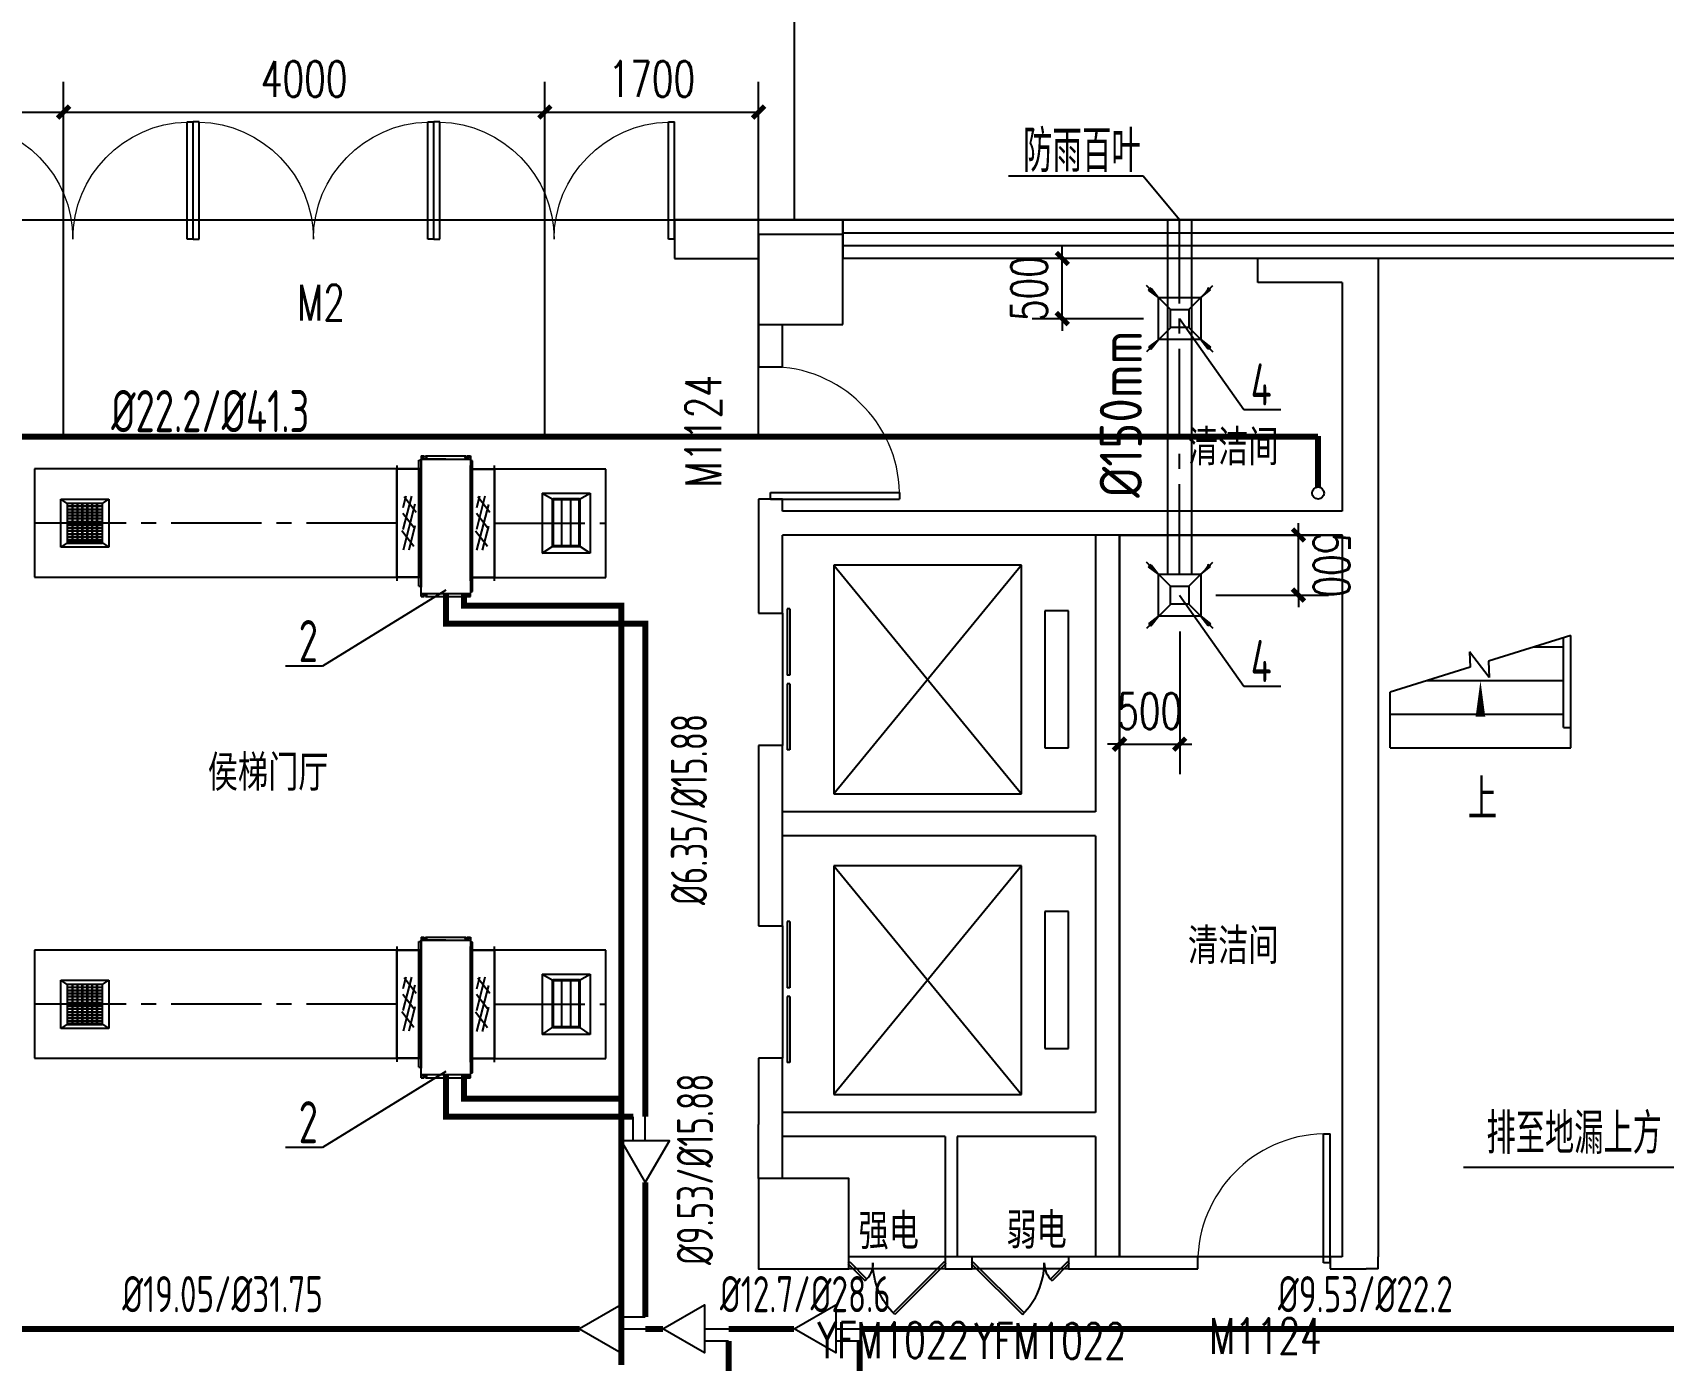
# Model space of a CAD drawing. Extents: x 1738143 to 1822243, y -608375 to -303375.
# Drawn here: x 1784056 to 1797610, y -568024 to -556983 of the extents above; entities that cross this region are included whole.
import ezdxf

# ---------------------------------------------------------------- set-up
doc = ezdxf.new("R2010")
doc.units = 0
doc.header["$LTSCALE"] = 1000
doc.header["$MEASUREMENT"] = 0
doc.linetypes.add('CENTER2', pattern=[1.125, 0.75, -0.125, 0.125, -0.125])
doc.layers.add('A-FLOR-IDEN', color=7, linetype='Continuous', lineweight=20)
for name, color, linetype in [('COLUMN', 9, 'Continuous'), ('DIM_SYMB', 3, 'Continuous'), ('DUCT-排风中心线', 5, 'CENTER2'), ('DUCT-排风标注', 3, 'Continuous'), ('DUCT-排风管', 31, 'Continuous'), ('DUCT-排风风口', 7, 'Continuous'), ('DUCT-送风中心线', 5, 'CENTER2'), ('DUCT-送风标注', 3, 'Continuous'), ('DUCT-送风法兰', 2, 'Continuous'), ('DUCT-送风管', 4, 'Continuous'), ('DUCT-送风管端线', 2, 'Continuous'), ('DUCT-送风阀门', 7, 'Continuous'), ('EVTR', 2, 'Continuous'), ('PIPE-空冷凝水', 150, 'CENTER2'), ('STAIR', 2, 'Continuous'), ('TH_DIM', 3, 'Continuous'), ('TH_TEXT', 7, 'Continuous'), ('VRV-EQUIP', 7, 'Continuous'), ('VRV-PIPE', 1, 'Continuous'), ('VRV-VPIPE', 1, 'Continuous'), ('VRV-配件', 1, 'Continuous'), ('WALL', 9, 'Continuous'), ('WINDOW', 4, 'Continuous'), ('WINDOW_TEXT', 7, 'Continuous'), ('采暖', 7, 'Continuous')]:
    doc.layers.add(name, color=color, linetype=linetype)
doc.styles.add('_TCH_DIM', font='SIMPLEX', dxfattribs={"bigfont": 'GBCBIG'})
doc.styles.add('_TCH_DIM_T3', font='SIMPLEX', dxfattribs={"width": 0.705882, "bigfont": 'GBCBIG'})
doc.styles.add('_TCH_WINDOW', font='SIMPLEX', dxfattribs={"height": 3.5, "bigfont": 'GBCBIG'})
doc.styles.add('ROS', font='simhei.ttf', dxfattribs={"width": 0.7})
doc.styles.get("Standard").update_dxf_attribs({"font": 'gbenor.shx', "bigfont": 'gbcbig.shx'})
doc.styles.add('TSSD_Dimension', font='tssdeng.shx', dxfattribs={"width": 0.7, "bigfont": 'hztxt.shx'})
doc.styles.add('TSSD_Rein', font='Tssdeng.shx', dxfattribs={"width": 0.7, "bigfont": 'hztxt.shx'})
doc.dimstyles.new('_TCH_ARCH&&100', dxfattribs={"dimtxt": 297.5, "dimasz": 100, "dimexe": 250, "dimexo": 300, "dimgap": 126.25, "dimtad": 1, "dimdec": 0, "dimzin": 0, "dimdsep": 46, "dimtxsty": '_TCH_DIM_T3', "dimblk": 'ARCHTICK', "dimcen": 0.09, "dimclrt": 7, "dimazin": 2, "dimtfac": 1, "dimtdec": 0, "dimtix": 1, "dimtmove": 2, "dimatfit": 3, "dimfxl": 30, "dimtolj": 1, "dimtzin": 0, "dimarcsym": 0})

# ---------------------------------------------------------------- blocks, each defined once
blk = doc.blocks.new('_FZHK')
blk.add_lwpolyline([(-0.5, -0.5), (0.5, -0.5), (0.5, 0.5), (-0.5, 0.5)], close=True)
blk = doc.blocks.new('$DorLib2D$00000002')
for p, q in [((-0.5, 0), (-0.5, 0.4875)), ((-0.475, 0.4875), (-0.5, 0.4875)), ((-0.475, 0), (-0.475, 0.4875)), ((0.475, 0), (0.475, 0.4875)), ((0.475, 0.4875), (0.5, 0.4875)), ((0.5, 0), (0.5, 0.4875)), ((-0.5, 0), (-0.475, 0)), ((0.5, 0), (0.475, 0))]:
    blk.add_line(p, q)
at = {"lineweight": 13}
for centre, start, end in [((-0.4875, 0), 0, 88.53072), ((0.4875, 0), 91.46928, 180)]:
    blk.add_arc(centre, 0.4875, start, end, dxfattribs=at)
blk = doc.blocks.new('$DorLib2D$00000001')
for p, q in [((0.45, 0.975), (0.5, 0.975)), ((0.45, 0), (0.45, 0.975)), ((0.5, 0), (0.5, 0.975)), ((0.5, 0), (0.45, 0))]:
    blk.add_line(p, q)
at = {"lineweight": 13}
blk.add_arc((0.475, 0), 0.975, 91.4693, 180, dxfattribs=at)
blk = doc.blocks.new('$WINLIB2D$00000001')
at = {"color": 0}
for points in [[(-0.5, 0.5), (-0.5, -0.5)], [(-0.5, 0.5), (0.5, 0.5)], [(0.5, -0.5), (0.5, 0.5)], [(0.5, 0.1667), (-0.5, 0.1667)], [(0.5, -0.1667), (-0.5, -0.1667)], [(-0.5, -0.5), (0.5, -0.5)]]:
    blk.add_lwpolyline(points, dxfattribs=at)
blk = doc.blocks.new('$DORLIB2D$00000127')
at = {"color": 0}
for points in [[(-0.533, 0.795), (-0.533, 0.69)], [(-0.033, 0.795), (-0.533, 0.795)], [(-0.033, 0.795), (-0.033, 0.69)], [(0.533, 0.795), (0.033, 0.795)], [(0.033, 0.795), (0.033, 0.69)], [(0.533, 0.795), (0.533, 0.69)], [(-0.033, 0.69), (-0.533, 0.69)], [(0.533, 0.69), (0.033, 0.69)], [(0.5, 0.5), (-0.5, 0.5)]]:
    blk.add_lwpolyline(points, dxfattribs=at)
blk = doc.blocks.new('$DorLib2D$00000221')
at = {"color": 0}
for p, q in [((0.491, -0.01), (-0.04, 0.521)), ((0.509, 0.007), (-0.022, 0.538)), ((-0.509, 0.009), (-0.331, 0.187)), ((-0.491, -0.009), (-0.509, 0.009)), ((-0.491, -0.009), (-0.313, 0.169)), ((0.491, -0.01), (0.509, 0.007))]:
    blk.add_line(p, q, dxfattribs=at)
for centre, radius, start, end in [((0.505, -0.002), 0.755, 134.2734, 179.7238), ((-0.501, 0.003), 0.251, 359.7899, 47.313)]:
    blk.add_arc(centre, radius, start, end, dxfattribs=at)
blk = doc.blocks.new('A$C5FE91731')
at = {"layer": 'DIM_SYMB'}
blk.add_lwpolyline([(4806.8, 15171.1, 0, 0, 0), (4806.8, 15871.1, 0, 80, 0), (4806.8, 15571.1, 0, 0, 0)], format="xyseb", dxfattribs=at)
at = {"layer": 'EVTR'}
for p, q in [((991.8, 16831.1), (-568.2, 16831.1)), ((-568.2, 16831.1), (-568.2, 14931.1)), ((991.8, 16831.1), (-568.2, 14931.1)), ((-568.2, 16831.1), (991.8, 14931.1)), ((991.8, 14931.1), (991.8, 16831.1)), ((1381.8, 16451.1), (1186.8, 16451.1)), ((1186.8, 16451.1), (1186.8, 15311.1)), ((1381.8, 15311.1), (1381.8, 16451.1)), ((1186.8, 15311.1), (1381.8, 15311.1)), ((-568.2, 14931.1), (991.8, 14931.1)), ((991.8, 14331.1), (-568.2, 14331.1)), ((-568.2, 14331.1), (-568.2, 12431.1)), ((991.8, 14331.1), (-568.2, 12431.1)), ((-568.2, 14331.1), (991.8, 12431.1)), ((991.8, 12431.1), (991.8, 14331.1)), ((1381.8, 13951.1), (1186.8, 13951.1)), ((1186.8, 13951.1), (1186.8, 12811.1)), ((1381.8, 12811.1), (1381.8, 13951.1)), ((1186.8, 12811.1), (1381.8, 12811.1)), ((-568.2, 12431.1), (991.8, 12431.1))]:
    blk.add_line(p, q, dxfattribs=at)
at = {"layer": 'STAIR'}
for p, q in [((5556.8, 16245.8), (4873.5, 16032)), ((5254.1, 16151.1), (5496.8, 16151.1)), ((5496.8, 15481.1), (5496.8, 16227)), ((5556.8, 15481.1), (5556.8, 16245.8)), ((5556.8, 15481.1), (5556.8, 16245.8)), ((4879.1, 15897.1), (4715.8, 16110.8)), ((4715.8, 16110.8), (4721, 15984.3)), ((4873.5, 16032), (4879.1, 15897.1)), ((4721, 15984.3), (4056.8, 15776.4)), ((4359.4, 15871.1), (5496.8, 15871.1)), ((4056.8, 15311.1), (4056.8, 15776.4)), ((4056.8, 15591.1), (5496.8, 15591.1)), ((5496.8, 15481.1), (5556.8, 15481.1)), ((5556.8, 15311.1), (5556.8, 15481.1)), ((4056.8, 15311.1), (5556.8, 15311.1))]:
    blk.add_line(p, q, dxfattribs=at)
blk.add_lwpolyline([(-893.2, 19701.1), (-893.2, 22701.1), (-8893.2, 22701.1), (-8893.2, 19701.1)], dxfattribs=at)
at = {"layer": 'WALL'}
for p, q in [((-893.2, 19701.1), (-1893.2, 19701.1)), ((-1893.2, 19701.1), (-1893.2, 19381.1)), ((-493.2, 19701.1), (-893.2, 19701.1)), ((-493.2, 19581.1), (-493.2, 19701.1)), ((-1893.2, 19381.1), (-1193.2, 19381.1)), ((3956.8, 19381.1), (2956.8, 19381.1)), ((2956.8, 19181.1), (2956.8, 19381.1)), ((3956.8, 19381.1), (3956.8, 17181.1)), ((3656.8, 19181.1), (2956.8, 19181.1)), ((3656.8, 19181.1), (3656.8, 17281.1)), ((-1193.2, 18831.1), (-1193.2, 18481.1)), ((-993.2, 18481.1), (-993.2, 18831.1)), ((-1193.2, 18481.1), (-993.2, 18481.1)), ((-993.2, 17381.1), (-1193.2, 17381.1)), ((-1193.2, 17381.1), (-1193.2, 17181.1)), ((-993.2, 17281.1), (-993.2, 17381.1)), ((1706.8, 17281.1), (-993.2, 17281.1)), ((3656.8, 17281.1), (1706.8, 17281.1)), ((-1193.2, 17181.1), (-1193.2, 16431.1)), ((-993.2, 16431.1), (-993.2, 17081.1)), ((1706.8, 17081.1), (-993.2, 17081.1)), ((1606.8, 17081.1), (1606.8, 14781.1)), ((3656.8, 17081.1), (1706.8, 17081.1)), ((1806.8, 17081.1), (1806.8, 14681.1)), ((3656.8, 17081.1), (3656.8, 11081.1)), ((3956.8, 17181.1), (3956.8, 11081.1)), ((-1193.2, 16431.1), (-993.2, 16431.1)), ((-993.2, 15331.1), (-1193.2, 15331.1)), ((-1193.2, 15331.1), (-1193.2, 14681.1)), ((-993.2, 14681.1), (-993.2, 15331.1)), ((1606.8, 14781.1), (-993.2, 14781.1)), ((-1193.2, 14681.1), (-1193.2, 13831.1)), ((-993.2, 13831.1), (-993.2, 14681.1)), ((1806.8, 14681.1), (1806.8, 12181.1)), ((1606.8, 14581.1), (-993.2, 14581.1)), ((1606.8, 14581.1), (1606.8, 12281.1)), ((-1193.2, 13831.1), (-993.2, 13831.1)), ((-993.2, 12731.1), (-1193.2, 12731.1)), ((-1193.2, 12731.1), (-1193.2, 12181.1)), ((-993.2, 12181.1), (-993.2, 12731.1)), ((406.8, 12281.1), (-993.2, 12281.1)), ((1606.8, 12281.1), (406.8, 12281.1)), ((-1193.2, 11731.1), (-1193.2, 12181.1)), ((-993.2, 11731.1), (-993.2, 12181.1)), ((356.8, 12081.1), (-993.2, 12081.1)), ((356.8, 12081.1), (356.8, 11081.1)), ((1606.8, 12081.1), (456.8, 12081.1)), ((456.8, 12081.1), (456.8, 11081.1)), ((1606.8, 12081.1), (1606.8, 11081.1)), ((1806.8, 12181.1), (1806.8, 11081.1)), ((406.8, 11081.1), (356.8, 11081.1)), ((356.8, 11081.1), (356.8, 10981.1)), ((356.8, 10981.1), (406.8, 10981.1)), ((581.6, 11081.1), (406.8, 11081.1)), ((406.8, 10981.1), (581.6, 10981.1)), ((581.6, 10981.1), (581.6, 11081.1)), ((1706.8, 11081.1), (1381.6, 11081.1)), ((1381.6, 11081.1), (1381.6, 10981.1)), ((1381.6, 10981.1), (1706.8, 10981.1)), ((2456.8, 11081.1), (1706.8, 11081.1)), ((1706.8, 10981.1), (2456.8, 10981.1)), ((2456.8, 10981.1), (2456.8, 11081.1)), ((3656.8, 11081.1), (3556.8, 11081.1)), ((3556.8, 11081.1), (3556.8, 10981.1)), ((3556.8, 10981.1), (3856.8, 10981.1)), ((3956.8, 10981.1), (3856.8, 10981.1)), ((3956.8, 11081.1), (3956.8, 11081.1)), ((3956.8, 10981.1), (3956.8, 11081.1))]:
    blk.add_line(p, q, dxfattribs=at)
at = {"layer": 'WINDOW'}
for p, q in [((356.8, 11081.1), (-443.2, 11081.1)), ((356.8, 10981.1), (-443.2, 10981.1)), ((1381.6, 11081.1), (581.6, 11081.1)), ((1381.6, 10981.1), (581.6, 10981.1))]:
    blk.add_line(p, q, dxfattribs=at)
at = {"layer": 'COLUMN', "rotation": 90}
for p, xscale, yscale, zscale in [((-843.2, 19206.1), 750, 700, 700), ((-818.2, 11356.1), 749.9999999131542, 750, 750)]:
    blk.add_blockref('_FZHK', p, dxfattribs=dict(at, xscale=xscale, yscale=yscale, zscale=zscale))
at = {"layer": 'WINDOW'}
for name, p, xscale, yscale, zscale, rotation in [('$DorLib2D$00000002', (-6893.2, 19541.1), 2000, -2000, 2000, 180), ('$DorLib2D$00000002', (-4893.2, 19541.1), 2000, -2000, 2000, 180), ('$DorLib2D$00000002', (-2893.2, 19541.1), 2000, -2000, 2000, 180), ('$WINLIB2D$00000001', (3106.8, 19541.1), 7200.000000006752, 320, 7200.000000006752, 180), ('$DORLIB2D$00000127', (-1093.2, 15881.1), 1100, -200, 1100, 89.99999999997867), ('$DORLIB2D$00000127', (-1093.2, 13281.1), 1100, -200, 1100, 90)]:
    blk.add_blockref(name, p, dxfattribs=dict(at, xscale=xscale, yscale=yscale, zscale=zscale, rotation=rotation))
ref = blk.add_blockref('$DorLib2D$00000001', (-1093.2, 17931.1), dxfattribs=dict(at, xscale=-1100, yscale=-1100, zscale=-1100, rotation=90))
ref.add_attrib('A', 'M1124', (-1504.3, 17476.1), dxfattribs={"layer": 'WINDOW_TEXT', "height": 297.5, "rotation": 90, "style": '_TCH_WINDOW', "width": 0.705882})
ref = blk.add_blockref('$DorLib2D$00000001', (3006.8, 11031.1), dxfattribs=dict(at, xscale=-1100, yscale=-1100, zscale=-1100, rotation=180))
ref.add_attrib('A', 'M1124', (2551.8, 10272.6), dxfattribs={"layer": 'WINDOW_TEXT', "height": 297.5, "style": '_TCH_WINDOW', "width": 0.705882})
ref = blk.add_blockref('$DorLib2D$00000221', (-43.2, 11031.1), dxfattribs=dict(at, xscale=-800, yscale=800, zscale=-800, rotation=179.9999999999898))
ref.add_attrib('A', 'YFM1022', (-703.2, 10238.8), dxfattribs={"layer": 'WINDOW_TEXT', "height": 297.5, "rotation": 360, "style": '_TCH_WINDOW', "width": 0.705882})
ref = blk.add_blockref('$DorLib2D$00000221', (981.6, 11031.1), dxfattribs=dict(at, xscale=800, yscale=800, zscale=800, rotation=180))
ref.add_attrib('A', 'YFM1022', (602, 10232.1), dxfattribs={"layer": 'WINDOW_TEXT', "height": 297.5, "style": '_TCH_WINDOW', "width": 0.705882})
at = {"layer": 'A-FLOR-IDEN', "style": 'ROS', "width": 0.7}
for s, p in [('清洁间', (2376.1, 17689.7)), ('侯梯门厅', (-5771.8, 14983.7)), ('清洁间', (2376.1, 13543)), ('强电', (-362.2, 11171.8)), ('弱电', (866.6, 11177.7))]:
    blk.add_text(s, height=262.87, dxfattribs=at).set_placement(p)
at = {"layer": 'DIM_SYMB', "color": 7, "style": '_TCH_DIM'}
blk.add_text('上', height=337.6, dxfattribs=at).set_placement((4702.5, 14716.1))
at = {"layer": 'WINDOW_TEXT', "style": '_TCH_WINDOW', "width": 0.705882}
blk.add_text('M2', height=297.5, dxfattribs=at).set_placement((-5026.9, 18865.8))
blk = doc.blocks.new('_ArchTick')
at = {"color": 0, "linetype": 'ByBlock', "const_width": 0.4}
blk.add_lwpolyline([(-0.5, -0.5), (0.5, 0.5)], dxfattribs=at)
blk = doc.blocks.new('*D636')
at = {"layer": 'Defpoints', "color": 0, "transparency": 16777216}
for p in [(1792614, -558862), (1793590, -558862), (1793590, -559362)]:
    blk.add_point(p, dxfattribs=at)
at = {"layer": 'TH_DIM', "color": 0, "lineweight": -2, "transparency": 16777216}
for p, q in [((1792614, -558862), (1792614, -558762)), ((1793290, -558862), (1792364, -558862)), ((1792614, -559362), (1792614, -558862)), ((1793290, -559362), (1792364, -559362)), ((1792614, -559362), (1792614, -559462))]:
    blk.add_line(p, q, dxfattribs=at)
at = {"layer": 'TH_DIM', "color": 0, "lineweight": -2, "transparency": 16777216, "xscale": 100, "yscale": 100, "zscale": 100}
for p, rotation in [((1792614, -558862), 270), ((1792614, -559362), 90)]:
    blk.add_blockref('_ArchTick', p, dxfattribs=dict(at, rotation=rotation))
at = {"layer": 'TH_DIM', "color": 7, "transparency": 16777216, "insert": (1792339, -559112), "char_height": 297.5, "attachment_point": 5, "rotation": 90, "style": '_TCH_DIM_T3'}
blk.add_mtext('\\A1;500', dxfattribs=at)
blk = doc.blocks.new('*D637')
at = {"layer": 'Defpoints', "color": 0, "transparency": 16777216}
for p in [(1793590, -561162), (1794577, -561161), (1793590, -561662)]:
    blk.add_point(p, dxfattribs=at)
at = {"layer": 'TH_DIM', "color": 0, "lineweight": -2, "transparency": 16777216}
for p, q in [((1794577, -561161), (1794577, -561061)), ((1793890, -561162), (1794827, -561161)), ((1794577, -561661), (1794577, -561161)), ((1793890, -561662), (1794827, -561661)), ((1794577, -561661), (1794577, -561761))]:
    blk.add_line(p, q, dxfattribs=at)
at = {"layer": 'TH_DIM', "color": 0, "lineweight": -2, "transparency": 16777216, "xscale": 100, "yscale": 100, "zscale": 100}
for p, rotation in [((1794577, -561161), 270.0078187114077), ((1794577, -561661), 90.00781871140771)]:
    blk.add_blockref('_ArchTick', p, dxfattribs=dict(at, rotation=rotation))
at = {"layer": 'TH_DIM', "color": 7, "transparency": 16777216, "insert": (1794852, -561411), "char_height": 297.5, "attachment_point": 5, "rotation": 270.0078, "style": '_TCH_DIM_T3'}
blk.add_mtext('\\A1;500', dxfattribs=at)
blk = doc.blocks.new('*D638')
at = {"layer": 'Defpoints', "color": 0, "transparency": 16777216}
for p in [(1793090, -561662), (1793590, -561662), (1793590, -562900)]:
    blk.add_point(p, dxfattribs=at)
at = {"layer": 'TH_DIM', "color": 0, "lineweight": -2, "transparency": 16777216}
for p, q in [((1793090, -561962), (1793090, -563150)), ((1793590, -561962), (1793590, -563150)), ((1793090, -562900), (1792990, -562900)), ((1793090, -562900), (1793590, -562900)), ((1793590, -562900), (1793690, -562900))]:
    blk.add_line(p, q, dxfattribs=at)
at = {"layer": 'TH_DIM', "color": 0, "lineweight": -2, "transparency": 16777216, "xscale": 100, "yscale": 100, "zscale": 100}
blk.add_blockref('_ArchTick', (1793090, -562900), dxfattribs=at)
at = {"layer": 'TH_DIM', "color": 0, "lineweight": -2, "transparency": 16777216, "xscale": 100, "yscale": 100, "zscale": 100, "rotation": 180}
blk.add_blockref('_ArchTick', (1793590, -562900), dxfattribs=at)
at = {"layer": 'TH_DIM', "color": 7, "transparency": 16777216, "insert": (1793340, -562625), "char_height": 297.5, "attachment_point": 5, "style": '_TCH_DIM_T3'}
blk.add_mtext('\\A1;500', dxfattribs=at)
blk = doc.blocks.new('*D639')
at = {"layer": 'Defpoints', "color": 0, "transparency": 16777216}
for p in [(1790090, -557644), (1788313, -560644), (1790090, -560644)]:
    blk.add_point(p, dxfattribs=at)
at = {"layer": 'TH_DIM', "color": 0, "lineweight": -2, "transparency": 16777216}
for p, q in [((1788313, -560344), (1788313, -557394)), ((1790090, -560344), (1790090, -557394)), ((1788313, -557644), (1790090, -557644))]:
    blk.add_line(p, q, dxfattribs=at)
at = {"layer": 'TH_DIM', "color": 0, "lineweight": -2, "transparency": 16777216, "xscale": 100, "yscale": 100, "zscale": 100, "rotation": 180}
blk.add_blockref('_ArchTick', (1788313, -557644), dxfattribs=at)
at = {"layer": 'TH_DIM', "color": 0, "lineweight": -2, "transparency": 16777216, "xscale": 100, "yscale": 100, "zscale": 100}
blk.add_blockref('_ArchTick', (1790090, -557644), dxfattribs=at)
at = {"layer": 'TH_DIM', "color": 7, "transparency": 16777216, "insert": (1789202, -557369), "char_height": 297.5, "attachment_point": 5, "style": '_TCH_DIM_T3'}
blk.add_mtext('\\A1;1700', dxfattribs=at)
blk = doc.blocks.new('*D640')
at = {"layer": 'Defpoints', "color": 0, "transparency": 16777216}
for p in [(1788313, -557644), (1784313, -560644), (1788313, -560644)]:
    blk.add_point(p, dxfattribs=at)
at = {"layer": 'TH_DIM', "color": 0, "lineweight": -2, "transparency": 16777216}
for p, q in [((1784313, -560344), (1784313, -557394)), ((1788313, -560344), (1788313, -557394)), ((1784313, -557644), (1788313, -557644))]:
    blk.add_line(p, q, dxfattribs=at)
at = {"layer": 'TH_DIM', "color": 0, "lineweight": -2, "transparency": 16777216, "xscale": 100, "yscale": 100, "zscale": 100, "rotation": 180}
blk.add_blockref('_ArchTick', (1784313, -557644), dxfattribs=at)
at = {"layer": 'TH_DIM', "color": 0, "lineweight": -2, "transparency": 16777216, "xscale": 100, "yscale": 100, "zscale": 100}
blk.add_blockref('_ArchTick', (1788313, -557644), dxfattribs=at)
at = {"layer": 'TH_DIM', "color": 7, "transparency": 16777216, "insert": (1786313, -557369), "char_height": 297.5, "attachment_point": 5, "style": '_TCH_DIM_T3'}
blk.add_mtext('\\A1;4000', dxfattribs=at)
blk = doc.blocks.new('*D641')
at = {"layer": 'Defpoints', "color": 0, "transparency": 16777216}
for p in [(1784313, -557644), (1782690, -560644), (1784313, -560644)]:
    blk.add_point(p, dxfattribs=at)
at = {"layer": 'TH_DIM', "color": 0, "lineweight": -2, "transparency": 16777216}
for p, q in [((1782690, -560344), (1782690, -557394)), ((1784313, -560344), (1784313, -557394)), ((1782690, -557644), (1784313, -557644))]:
    blk.add_line(p, q, dxfattribs=at)
at = {"layer": 'TH_DIM', "color": 0, "lineweight": -2, "transparency": 16777216, "xscale": 100, "yscale": 100, "zscale": 100, "rotation": 180}
blk.add_blockref('_ArchTick', (1782690, -557644), dxfattribs=at)
at = {"layer": 'TH_DIM', "color": 0, "lineweight": -2, "transparency": 16777216, "xscale": 100, "yscale": 100, "zscale": 100}
blk.add_blockref('_ArchTick', (1784313, -557644), dxfattribs=at)
at = {"layer": 'TH_DIM', "color": 7, "transparency": 16777216, "insert": (1783502, -557369), "char_height": 297.5, "attachment_point": 5, "style": '_TCH_DIM_T3'}
blk.add_mtext('\\A1;1700', dxfattribs=at)
blk = doc.blocks.new('$风口$00000108')
for p, q in [((-250, 135), (-190, 75)), ((-250, -135), (-250, 135)), ((250, 135), (200, 75)), ((250, 135), (250, -135)), ((200, 25), (-190, 25)), ((-250, -135), (-190, -75)), ((200, -25), (-190, -25)), ((200, -75), (250, -135)), ((250, -135), (-250, -135))]:
    blk.add_line(p, q)
at = {"linetype": 'Continuous'}
blk.add_line((250, 135), (-250, 135), dxfattribs=at)
at = {"lineweight": 40}
for p, q in [((-190, 75), (200, 75)), ((-190, -75), (-190, 75)), ((200, 75), (200, -75)), ((-190, -75), (200, -75))]:
    blk.add_line(p, q, dxfattribs=at)
blk = doc.blocks.new('$风口$00000138')
for p, q in [((-195, 130), (195, 130)), ((-195, -130), (-195, 130)), ((-160, 95), (-195, 130)), ((160, 95), (-160, 95)), ((160, 95), (195, 130)), ((160, -95), (160, 95)), ((195, 130), (195, -130)), ((-160, -95), (-195, -130)), ((195, -130), (-195, -130)), ((-160, -95), (160, -95)), ((160, -95), (195, -130))]:
    blk.add_line(p, q)
at = {"lineweight": 40}
blk.add_line((-160, 95), (-160, -95), dxfattribs=at)
at = {"lineweight": -3}
for p, q in [((-140, -95), (-140, 95)), ((-135, 95), (-135, -95)), ((-115, -95), (-115, 95)), ((-110, 95), (-110, -95)), ((-90, -95), (-90, 95)), ((-85, 95), (-85, -95)), ((-65, -95), (-65, 95)), ((-60, 95), (-60, -95)), ((-40, -95), (-40, 95)), ((-35, 95), (-35, -95)), ((-15, -95), (-15, 95)), ((-10, 95), (-10, -95)), ((10, -95), (10, 95)), ((15, 95), (15, -95)), ((35, -95), (35, 95)), ((40, 95), (40, -95)), ((60, -95), (60, 95)), ((65, 95), (65, -95)), ((85, -95), (85, 95)), ((90, 95), (90, -95)), ((110, -95), (110, 95)), ((115, 95), (115, -95)), ((135, -95), (135, 95)), ((140, 95), (140, -95)), ((-140, 68.5), (-160, 68.5)), ((-160, 64), (-140, 64)), ((-140, 42), (-160, 42)), ((-160, 37.5), (-140, 37.5)), ((-140, 15.5), (-160, 15.5)), ((-160, 11), (-140, 11)), ((-115, 68.5), (-135, 68.5)), ((-135, 64), (-115, 64)), ((-115, 42), (-135, 42)), ((-135, 37.5), (-115, 37.5)), ((-115, 15.5), (-135, 15.5)), ((-135, 11), (-115, 11)), ((-90, 68.5), (-110, 68.5)), ((-110, 64), (-90, 64)), ((-90, 42), (-110, 42)), ((-110, 37.5), (-90, 37.5)), ((-90, 15.5), (-110, 15.5)), ((-110, 11), (-90, 11)), ((-65, 68.5), (-85, 68.5)), ((-85, 64), (-65, 64)), ((-65, 42), (-85, 42)), ((-85, 37.5), (-65, 37.5)), ((-65, 15.5), (-85, 15.5)), ((-85, 11), (-65, 11)), ((-40, 68.5), (-60, 68.5)), ((-60, 64), (-40, 64)), ((-40, 42), (-60, 42)), ((-60, 37.5), (-40, 37.5)), ((-40, 15.5), (-60, 15.5)), ((-60, 11), (-40, 11)), ((-15, 68.5), (-35, 68.5)), ((-35, 64), (-15, 64)), ((-15, 42), (-35, 42)), ((-35, 37.5), (-15, 37.5)), ((-15, 15.5), (-35, 15.5)), ((-35, 11), (-15, 11)), ((10, 68.5), (-10, 68.5)), ((-10, 64), (10, 64)), ((10, 42), (-10, 42)), ((-10, 37.5), (10, 37.5)), ((10, 15.5), (-10, 15.5)), ((-10, 11), (10, 11)), ((35, 68.5), (15, 68.5)), ((15, 64), (35, 64)), ((35, 42), (15, 42)), ((15, 37.5), (35, 37.5)), ((35, 15.5), (15, 15.5)), ((15, 11), (35, 11)), ((60, 68.5), (40, 68.5)), ((40, 64), (60, 64)), ((60, 42), (40, 42)), ((40, 37.5), (60, 37.5)), ((60, 15.5), (40, 15.5)), ((40, 11), (60, 11)), ((85, 68.5), (65, 68.5)), ((65, 64), (85, 64)), ((85, 42), (65, 42)), ((65, 37.5), (85, 37.5)), ((85, 15.5), (65, 15.5)), ((65, 11), (85, 11)), ((110, 68.5), (90, 68.5)), ((90, 64), (110, 64)), ((110, 42), (90, 42)), ((90, 37.5), (110, 37.5)), ((110, 15.5), (90, 15.5)), ((90, 11), (110, 11)), ((135, 68.5), (115, 68.5)), ((115, 64), (135, 64)), ((135, 42), (115, 42)), ((115, 37.5), (135, 37.5)), ((135, 15.5), (115, 15.5)), ((115, 11), (135, 11)), ((160, 68.5), (140, 68.5)), ((140, 64), (160, 64)), ((160, 42), (140, 42)), ((140, 37.5), (160, 37.5)), ((160, 15.5), (140, 15.5)), ((140, 11), (160, 11)), ((-140, -11), (-160, -11)), ((-160, -15.5), (-140, -15.5)), ((-140, -37.5), (-160, -37.5)), ((-160, -42), (-140, -42)), ((-140, -64), (-160, -64)), ((-160, -68.5), (-140, -68.5)), ((-115, -11), (-135, -11)), ((-135, -15.5), (-115, -15.5)), ((-115, -37.5), (-135, -37.5)), ((-135, -42), (-115, -42)), ((-115, -64), (-135, -64)), ((-135, -68.5), (-115, -68.5)), ((-90, -11), (-110, -11)), ((-110, -15.5), (-90, -15.5)), ((-90, -37.5), (-110, -37.5)), ((-110, -42), (-90, -42)), ((-90, -64), (-110, -64)), ((-110, -68.5), (-90, -68.5)), ((-65, -11), (-85, -11)), ((-85, -15.5), (-65, -15.5)), ((-65, -37.5), (-85, -37.5)), ((-85, -42), (-65, -42)), ((-65, -64), (-85, -64)), ((-85, -68.5), (-65, -68.5)), ((-40, -11), (-60, -11)), ((-60, -15.5), (-40, -15.5)), ((-40, -37.5), (-60, -37.5)), ((-60, -42), (-40, -42)), ((-40, -64), (-60, -64)), ((-60, -68.5), (-40, -68.5)), ((-15, -11), (-35, -11)), ((-35, -15.5), (-15, -15.5)), ((-15, -37.5), (-35, -37.5)), ((-35, -42), (-15, -42)), ((-15, -64), (-35, -64)), ((-35, -68.5), (-15, -68.5)), ((10, -11), (-10, -11)), ((-10, -15.5), (10, -15.5)), ((10, -37.5), (-10, -37.5)), ((-10, -42), (10, -42)), ((10, -64), (-10, -64)), ((-10, -68.5), (10, -68.5)), ((35, -11), (15, -11)), ((15, -15.5), (35, -15.5)), ((35, -37.5), (15, -37.5)), ((15, -42), (35, -42)), ((35, -64), (15, -64)), ((15, -68.5), (35, -68.5)), ((60, -11), (40, -11)), ((40, -15.5), (60, -15.5)), ((60, -37.5), (40, -37.5)), ((40, -42), (60, -42)), ((60, -64), (40, -64)), ((40, -68.5), (60, -68.5)), ((85, -11), (65, -11)), ((65, -15.5), (85, -15.5)), ((85, -37.5), (65, -37.5)), ((65, -42), (85, -42)), ((85, -64), (65, -64)), ((65, -68.5), (85, -68.5)), ((110, -11), (90, -11)), ((90, -15.5), (110, -15.5)), ((110, -37.5), (90, -37.5)), ((90, -42), (110, -42)), ((110, -64), (90, -64)), ((90, -68.5), (110, -68.5)), ((135, -11), (115, -11)), ((115, -15.5), (135, -15.5)), ((135, -37.5), (115, -37.5)), ((115, -42), (135, -42)), ((135, -64), (115, -64)), ((115, -68.5), (135, -68.5)), ((160, -11), (140, -11)), ((140, -15.5), (160, -15.5)), ((160, -37.5), (140, -37.5)), ((140, -42), (160, -42)), ((160, -64), (140, -64)), ((140, -68.5), (160, -68.5))]:
    blk.add_line(p, q, dxfattribs=at)
blk = doc.blocks.new('$VRV_海信日立$00000013')
for p, q in [((-450, 135), (-430, 135)), ((-450, 135), (-450, 118.25)), ((-443.5, 118.25), (-450, 118.25)), ((-443.5, 111.75), (-450, 111.75)), ((-450, 111.75), (-450, -111.75)), ((-443.5, 118.25), (-443.5, 121.5)), ((-443.5, 108.5), (-443.5, 111.75)), ((-436.5, 121.5), (-436.5, 108.5)), ((-430, 135), (-430, -135)), ((-429.6, 134.6), (-430, 134.6)), ((-430, -0.5), (-430, 134.6)), ((-429.6, 135), (-429.6, 134.6)), ((-429.6, 135), (389, 135)), ((-429, 135.5), (-429, 135)), ((389, 135.5), (-429, 135.5)), ((389, 135), (-429, 135)), ((382, 147.5), (-422, 147.5)), ((-422, 147.5), (-422, 135.5)), ((375, 135.5), (375, 135)), ((382, 147.5), (382, 135.5)), ((389, 135.5), (389, 135)), ((389, 134.6), (389, 135)), ((430, 134.6), (389, 134.6)), ((430, 134.6), (429.6, 134.6)), ((430, 135), (430, -135)), ((450, 135), (430, 135)), ((430, 134.6), (430, -6.5)), ((436.5, 121.5), (436.5, 108.5)), ((443.5, 118.25), (443.5, 121.5)), ((443.5, 118.25), (450, 118.25)), ((443.5, 111.75), (450, 111.75)), ((443.5, 108.5), (443.5, 111.75)), ((450, 135), (450, 118.25)), ((450, 111.75), (450, -111.75)), ((430, -46.617211), (430, -74.743728)), ((430, -84.256272), (430, -135)), ((-443.5, -111.75), (-450, -111.75)), ((-450, -118.25), (-450, -135)), ((-443.5, -118.25), (-450, -118.25)), ((-450, -135), (-430, -135)), ((-443.5, -108.5), (-443.5, -111.75)), ((-443.5, -118.25), (-443.5, -121.5)), ((-436.5, -121.5), (-436.5, -108.5)), ((-430, -134.6), (-429.6, -134.6)), ((-429.6, -134.6), (-429.6, -135)), ((-429.6, -135), (-425, -135)), ((-425, -135), (425.014933, -135)), ((-425, -135.5), (-425, -135)), ((-425, -135.5), (425.014933, -135.5)), ((-418, -147.5), (-418, -135)), ((418, -147.5), (-418, -147.5)), ((418, -135.5), (418, -147.5)), ((425, -135), (425, -135.5)), ((429.6, -135), (425.014933, -135)), ((430, -134.6), (429.6, -134.6)), ((429.6, -134.6), (429.6, -135)), ((450, -135), (430, -135)), ((436.5, -108.5), (436.5, -121.5)), ((443.5, -108.5), (443.5, -111.75)), ((443.5, -111.75), (450, -111.75)), ((443.5, -118.25), (450, -118.25)), ((443.5, -118.25), (443.5, -121.5)), ((450, -118.25), (450, -135))]:
    blk.add_line(p, q)
for centre, start, end in [((-440, 121.5), 90, 180), ((-440, 108.5), 180, 270), ((-440, 121.5), 0, 90), ((-440, 108.5), 270, 0), ((440, 121.5), 90, 180), ((440, 108.5), 180, 270), ((440, 121.5), 0, 90), ((440, 108.5), 270, 0), ((-440, -108.5), 90, 180), ((-440, -121.5), 180, 270), ((-440, -108.5), 0, 90), ((-440, -121.5), 270, 0), ((440, -108.5), 90, 180), ((440, -121.5), 180, 270), ((440, -108.5), 0, 90), ((440, -121.5), 270, 0)]:
    blk.add_arc(centre, 3.5, start, end)
blk = doc.blocks.new('00000589Body')
at = {"color": 0, "linetype": 'ByBlock', "lineweight": -2}
for p, q in [((250, 500), (-250, 500)), ((-250, -500), (-250, 500)), ((250, -500), (250, 500)), ((-250, -500), (250, -500))]:
    blk.add_line(p, q, dxfattribs=at)
at = {"color": 0, "linetype": 'ByBlock'}
for p, q in [((-125, -174), (120, 250)), ((-125, 26), (4, 250)), ((145, 69), (-105, 213)), ((125, -93), (-125, 51)), ((-53, -250), (125, 59)), ((96, -246), (-154, -102)), ((62, -250), (125, -141))]:
    blk.add_line(p, q, dxfattribs=at)
blk = doc.blocks.new('$风口$00000069')
h = blk.add_hatch(color=256)
h.paths.add_polyline_path([(-178, 178), (-248, 243), (-236, 252)])
h.paths.add_polyline_path([(-175, 175), (-258, 236), (-248, 243)])
for points in [[(-258, 236), (-258, 236), (-245, 248), (-244, 247)], [(-248, 243), (-249, 244), (-238, 254), (-236, 252)], [(245, 245), (246, 246), (235, 256), (233, 253)], [(256, 239), (256, 239), (246, 246), (245, 245)], [(-246, -247), (-247, -248), (-256, -236), (-254, -235)], [(-239, -257), (-239, -257), (-247, -248), (-246, -247)], [(247, -244), (248, -245), (237, -254), (235, -252)], [(257, -237), (257, -237), (248, -245), (247, -244)]]:
    blk.add_hatch(color=256).paths.add_polyline_path(points)
h = blk.add_hatch(color=256)
h.paths.add_polyline_path([(178, 177), (245, 245), (233, 253)])
h.paths.add_polyline_path([(175, 175), (256, 239), (245, 245)])
h = blk.add_hatch(color=256)
h.paths.add_polyline_path([(-178, -178), (-246, -247), (-254, -234)])
h.paths.add_polyline_path([(-175, -175), (-239, -257), (-246, -247)])
h = blk.add_hatch(color=256)
h.paths.add_polyline_path([(177, -177), (247, -244), (235, -252)])
h.paths.add_polyline_path([(174, -175), (257, -237), (247, -244)])
for p, q in [((-75, 75), (-275, 275)), ((75, 75), (276, 276)), ((-258, 236), (-237, 255)), ((-258, 236), (-236, 252)), ((-176, 175), (-258, 236)), ((-258, 236), (-250, 236)), ((-236, 252), (-178, 177)), ((-175, -175), (-175, 175)), ((-175, 175), (175, 175)), ((175, 175), (256, 239)), ((175, 175), (175, -175)), ((235, 256), (233, 253)), ((256, 239), (233, 253)), ((256, 239), (234, 256)), ((234, 256), (235, 256)), ((256, 239), (247, 238)), ((-75, -75), (-75, 75)), ((-75, 75), (75, 75)), ((75, 75), (75, -75)), ((-76, -76), (-276, -276)), ((75, -75), (-75, -75)), ((75, -75), (275, -275)), ((-257, -236), (-256, -236)), ((-239, -257), (-257, -236)), ((-256, -236), (-253, -234)), ((-254, -234), (-178, -178)), ((-239, -257), (-254, -234)), ((-176, -176), (-239, -257)), ((-239, -257), (-238, -248)), ((175, -175), (-175, -175)), ((175, -175), (257, -237)), ((235, -252), (177, -177)), ((237, -254), (234, -251)), ((257, -237), (235, -252)), ((257, -237), (236, -255)), ((236, -255), (237, -254)), ((257, -237), (248, -236))]:
    blk.add_line(p, q)

msp = doc.modelspace()

# ---------------------------------------------------------------- hatches: boundary and pattern name
at = {"layer": 'PIPE-空冷凝水', "linetype": 'CENTER2'}
for points in [[(1787642.5, -561747.4), (1787617.5, -561747.4), (1787617.5, -561772.4)], [(1787642.5, -561747.4), (1787642.5, -561772.4), (1787617.5, -561772.4)], [(1788948.5, -561747.4), (1788948.5, -561722.4), (1788973.5, -561722.4)], [(1788948.5, -561747.4), (1788973.5, -561747.4), (1788973.5, -561722.4)], [(1787642.5, -565847.4), (1787617.5, -565847.4), (1787617.5, -565872.4)], [(1787642.5, -565847.4), (1787642.5, -565872.4), (1787617.5, -565872.4)]]:
    msp.add_hatch(color=256, dxfattribs=at).paths.add_polyline_path(points)
at = {"layer": 'VRV-PIPE', "linetype": 'Continuous'}
for points in [[(1787491, -561897.4), (1787466, -561897.4), (1787466, -561922.4)], [(1787491, -561897.4), (1787491, -561922.4), (1787466, -561922.4)], [(1789148.5, -561897.4), (1789148.5, -561872.4), (1789173.5, -561872.4)], [(1789148.5, -561897.4), (1789173.5, -561897.4), (1789173.5, -561872.4)], [(1787491, -565997.4), (1787466, -565997.4), (1787466, -566022.4)], [(1787491, -565997.4), (1787491, -566022.4), (1787466, -566022.4)]]:
    msp.add_hatch(color=256, dxfattribs=at).paths.add_polyline_path(points)

# ---------------------------------------------------------------- linework, layer by layer
for p, q in [((1793285.3, -558177.7, 3475.2), (1792167.8, -558177.7, 3475.2)), ((1793589.6, -558541.6, 2875), (1793285.3, -558177.7, 3475.2)), ((1793589.7, -559361.5, 2600), (1794124.1, -560118.1, 3200.2)), ((1794124.1, -560118.1, 3200.2), (1794431.4, -560118.1, 3200.2)), ((1787490.3, -561620.6, 2500), (1786464.4, -562252.3, -1899.8)), ((1793589.7, -561661.6), (1794124.1, -562418.1, 600.2)), ((1786464.4, -562252.3, -1899.8), (1786157.1, -562252.3, -1899.8)), ((1794124.1, -562418.1, 600.2), (1794431.4, -562418.1, 600.2)), ((1787490.3, -565620.6, 2500), (1786464.4, -566252.3, -1899.8)), ((1786464.4, -566252.3, -1899.8), (1786157.1, -566252.3, -1899.8)), ((1797879.6, -566420.3), (1795949.7, -566420.3))]:
    msp.add_line(p, q)
msp.add_lwpolyline([(1757969.7, -561291.6), (1765969.7, -561291.6), (1765969.7, -558541.6), (1806809.7, -558541.6), (1806809.7, -583381.6), (1757969.7, -583381.6), (1757969.7, -561291.6)])
msp.add_lwpolyline([(1794939.7, -567161.6), (1793089.7, -567161.6), (1793089.7, -561161.6), (1794939.7, -561161.6)], close=True)
at = {"layer": 'DUCT-排风中心线'}
msp.add_line((1793589.6, -561486.7), (1793589.6, -558541.6), dxfattribs=at)
at = {"layer": 'DUCT-排风管'}
for p, q in [((1793689.6, -558541.6), (1793489.6, -558541.6)), ((1793489.6, -558541.6), (1793489.6, -561486.7)), ((1793689.6, -561486.7), (1793689.6, -558541.6)), ((1793489.6, -561486.7), (1793689.6, -561486.7))]:
    msp.add_line(p, q, dxfattribs=at)
at = {"layer": 'DUCT-送风中心线'}
for p, q in [((1787083, -561061.6), (1784071.9, -561061.6)), ((1787894.4, -561062.9), (1788820.9, -561062.9)), ((1787083, -565061.6), (1784071.9, -565061.6)), ((1787894.4, -565062.9), (1788820.9, -565062.9))]:
    msp.add_line(p, q, dxfattribs=at)
at = {"layer": 'DUCT-送风法兰'}
for p, q in [((1787083.1, -560581.6), (1787083.1, -561541.6)), ((1787283.3, -560581.6), (1787283.3, -561541.6)), ((1787694.1, -561542.9), (1787694.1, -560582.9)), ((1787894.3, -561542.9), (1787894.3, -560582.9)), ((1787083.1, -564581.6), (1787083.1, -565541.6)), ((1787283.3, -564581.6), (1787283.3, -565541.6)), ((1787694.1, -565542.9), (1787694.1, -564582.9)), ((1787894.3, -565542.9), (1787894.3, -564582.9))]:
    msp.add_line(p, q, dxfattribs=at)
at = {"layer": 'DUCT-送风管'}
for p, q in [((1787083, -560611.6), (1784071.9, -560611.6)), ((1784071.9, -560611.6), (1784071.9, -561511.6)), ((1787083.2, -560611.6), (1787283.2, -560611.6)), ((1787694.2, -560612.9), (1787894.2, -560612.9)), ((1788820.9, -560612.9), (1787894.4, -560612.9)), ((1788820.9, -561512.9), (1788820.9, -560612.9)), ((1784071.9, -561511.6), (1787083, -561511.6)), ((1787283.2, -561511.6), (1787083.2, -561511.6)), ((1787894.2, -561512.9), (1787694.2, -561512.9)), ((1787894.4, -561512.9), (1788820.9, -561512.9)), ((1787083, -564611.6), (1784071.9, -564611.6)), ((1784071.9, -564611.6), (1784071.9, -565511.6)), ((1787083.2, -564611.6), (1787283.2, -564611.6)), ((1787694.2, -564612.9), (1787894.2, -564612.9)), ((1788820.9, -564612.9), (1787894.4, -564612.9)), ((1788820.9, -565512.9), (1788820.9, -564612.9)), ((1784071.9, -565511.6), (1787083, -565511.6)), ((1787283.2, -565511.6), (1787083.2, -565511.6)), ((1787894.2, -565512.9), (1787694.2, -565512.9)), ((1787894.4, -565512.9), (1788820.9, -565512.9))]:
    msp.add_line(p, q, dxfattribs=at)
at = {"layer": 'DUCT-送风管端线'}
for p, q in [((1787083, -561511.6), (1787083, -560611.6)), ((1787083.2, -561511.6), (1787083.2, -560611.6)), ((1787283.2, -561511.6), (1787283.2, -560611.6)), ((1787694.2, -561512.9), (1787694.2, -560612.9)), ((1787894.2, -561512.9), (1787894.2, -560612.9)), ((1787894.4, -560612.9), (1787894.4, -561512.9)), ((1787083, -565511.6), (1787083, -564611.6)), ((1787083.2, -565511.6), (1787083.2, -564611.6)), ((1787283.2, -565511.6), (1787283.2, -564611.6)), ((1787694.2, -565512.9), (1787694.2, -564612.9)), ((1787894.2, -565512.9), (1787894.2, -564612.9)), ((1787894.4, -564612.9), (1787894.4, -565512.9))]:
    msp.add_line(p, q, dxfattribs=at)
at = {"layer": 'PIPE-空冷凝水', "linetype": 'CENTER2', "const_width": 50}
for points in [[(1787642.5, -561747.4), (1787642.5, -561642)], [(1787642.5, -561747.4), (1788948.5, -561747.4)], [(1788948.5, -565847.4), (1788948.5, -561747.4)], [(1787642.5, -565647.4), (1787642.5, -565847.4)], [(1788948.5, -565847.4), (1787642.5, -565847.4)], [(1788948.5, -568061.6), (1788948.5, -565847.4)]]:
    msp.add_lwpolyline(points, dxfattribs=at)
at = {"layer": 'VRV-PIPE', "linetype": 'Continuous', "const_width": 50}
for points in [[(1783189.7, -560342.5), (1794739.7, -560342.5)], [(1794739.7, -560761.6), (1794739.7, -560337)], [(1787491, -561647.4), (1787491, -561897.4)], [(1787491, -561897.4), (1789148.5, -561897.4)], [(1789148.5, -564062.9), (1789148.5, -561897.4)], [(1789148.5, -565997.4), (1789148.5, -564062.9)], [(1787491, -565647.4), (1787491, -565997.4)], [(1789048.5, -565997.4), (1787491, -565997.4)], [(1789148.5, -566543.8), (1789148.5, -567661.6)], [(1783189.7, -567761.6), (1786118.4, -567761.6)], [(1786118.4, -567761.6), (1788602.1, -567761.6)], [(1789148.5, -567761.6), (1789294, -567761.6)], [(1789840.4, -567761.6), (1790384.2, -567761.6)], [(1790930.6, -567761.6), (1798383.4, -567761.6)], [(1789840.4, -569352.8), (1789840.4, -567861.6)], [(1790930.6, -569352.8), (1790930.6, -567861.6)]]:
    msp.add_lwpolyline(points, dxfattribs=at)
at = {"layer": 'VRV-VPIPE', "linetype": 'Continuous'}
msp.add_circle((1794739.7, -560811.6), 50, dxfattribs=at)
at = {"layer": 'VRV-配件'}
for p, q in [((1789048.5, -566197.4), (1789048.5, -565997.4)), ((1789148.5, -566197.4), (1789148.5, -565997.4)), ((1788948.5, -567661.6), (1789148.5, -567661.6)), ((1788948.5, -567761.6), (1789148.5, -567761.6)), ((1789640.4, -567761.6), (1789840.4, -567761.6)), ((1790730.6, -567761.6), (1790930.6, -567761.6)), ((1789640.4, -567861.6), (1789840.4, -567861.6)), ((1790730.6, -567861.6), (1790930.6, -567861.6))]:
    msp.add_line(p, q, dxfattribs=at)
at = {"layer": 'VRV-配件', "elevation": 2500}
for points in [[(1789148.5, -566543.8), (1789348.5, -566197.4), (1788948.5, -566197.4)], [(1788602.1, -567761.6), (1788948.5, -567961.6), (1788948.5, -567561.6)], [(1789294, -567761.6), (1789640.4, -567561.6), (1789640.4, -567961.6)], [(1790384.2, -567761.6), (1790730.6, -567561.6), (1790730.6, -567961.6)]]:
    msp.add_lwpolyline(points, close=True, dxfattribs=at)

# ---------------------------------------------------------------- block references
msp.add_blockref('A$C5FE91731', (1791282.9, -578242.7))
at = {"layer": 'DUCT-排风风口'}
for p in [(1793589.7, -559361.5, 2600), (1793589.7, -561661.6, 2600)]:
    msp.add_blockref('$风口$00000069', p, dxfattribs=at)
at = {"layer": 'DUCT-排风风口', "xscale": 1.025641025641026, "yscale": 1.538461538461539, "rotation": 90}
for p in [(1784489.7, -561062.9, 2600), (1784489.7, -565062.9, 2600)]:
    msp.add_blockref('$风口$00000138', p, dxfattribs=at)
at = {"layer": 'DUCT-排风风口', "yscale": 1.481481481481482, "rotation": 90}
for p in [(1788489.7, -561062.9, 2600), (1788489.7, -565062.9, 2600)]:
    msp.add_blockref('$风口$00000108', p, dxfattribs=at)
at = {"layer": 'DUCT-送风阀门', "xscale": 0.4, "yscale": 0.9, "rotation": 180}
for p in [(1787183.2, -561061.6, 2500), (1787794.2, -561062.9, 2500), (1787183.2, -565061.6, 2500), (1787794.2, -565062.9, 2500)]:
    msp.add_blockref('00000589Body', p, dxfattribs=at)
at = {"layer": 'VRV-EQUIP', "xscale": 1.3, "yscale": -1.515254237288136, "rotation": 270}
for p in [(1787489.5, -561088.4, 2500), (1787489.5, -565088.4, 2500)]:
    msp.add_blockref('$VRV_海信日立$00000013', p, dxfattribs=at)

# ---------------------------------------------------------------- texts
at = {"layer": 'DUCT-排风标注'}
msp.add_text('%%C150mm', height=350, rotation=90, dxfattribs=at).set_placement((1793275.8, -560851.6, 2500))
at = {"layer": 'DUCT-送风标注'}
msp.add_text('排至地漏上方', height=337.59, dxfattribs=at).set_placement((1796140, -566306.3, 2875))
at = {"layer": 'TH_TEXT', "style": 'TSSD_Rein', "width": 0.7}
for s, p in [('防雨百叶', (1792287.8, -558143.2, 3475.2)), ('4', (1794179.5, -560083.6, 3200.2)), ('2', (1786267.6, -562217.8, -1899.8)), ('4', (1794179.5, -562383.6, 600.2)), ('2', (1786267.6, -566217.8, -1899.8))]:
    msp.add_text(s, height=350, dxfattribs=at).set_placement(p)
at = {"layer": '采暖', "width": 28472.73, "line_spacing_factor": 0.96}
for s, insert, char_height, attachment_point, style in [('{\\Ftssdeng,tssdchn|c134;%%C22.2/%%C41.3}', (1784709.1, -560305.8), 350, 7, 'TSSD_Dimension'), ('{\\Ftssdeng,tssdchn|c134;%%C19.05/%%C31.75}', (1784800.9, -567322.7), 300, 1, 'TSSD_Rein'), ('{\\Ftssdeng,tssdchn|c134;%%C12.7/%%C28.6}', (1789768.5, -567322.7), 300, 1, 'TSSD_Rein'), ('{\\Ftssdeng,tssdchn|c134;%%C9.53/%%C22.2}', (1794406.6, -567322.7), 300, 1, 'TSSD_Rein')]:
    msp.add_mtext(s, dxfattribs=dict(at, insert=insert, char_height=char_height, attachment_point=attachment_point, style=style))
at = {"layer": '采暖', "char_height": 300, "width": 28472.73, "attachment_point": 7, "rotation": 90, "line_spacing_factor": 0.96, "style": 'TSSD_Rein'}
for s, insert in [('{\\Ftssdeng,tssdchn|c134;%%C6.35/%%C15.88}', (1789661.1, -564237.8)), ('{\\Ftssdeng,tssdchn|c134;%%C9.53/%%C15.88}', (1789710.9, -567230.8, 2500))]:
    msp.add_mtext(s, dxfattribs=dict(at, insert=insert))

# ---------------------------------------------------------------- dimensions: what is measured, and where the dimension line sits
at = {"layer": 'TH_DIM'}
for p1, p2, picture, middle in [((1782689.7, -560643.8), (1784313.5, -560643.8), '*D641', (1783501.6, -557369.2)), ((1788313.5, -560643.8), (1790089.7, -560643.8), '*D639', (1789201.6, -557369.2))]:
    dim = msp.add_aligned_dim(p1=p1, p2=p2, distance=2999.7, text='1700', dimstyle='_TCH_ARCH&&100', dxfattribs=at)
    dim.commit()
    dim.dimension.update_dxf_attribs({"geometry": picture, "text_midpoint": middle})
for p1, p2, distance, picture, middle in [((1784313.5, -560643.8), (1788313.5, -560643.8), 2999.7, '*D640', (1786313.5, -557369.2)), ((1793589.7, -559361.5), (1793589.7, -558861.6), 975.5, '*D636', (1792339.2, -559111.6)), ((1793589.7, -561661.6), (1793589.6, -561161.6), -987.2, '*D637', (1794851.9, -561411.4)), ((1793089.7, -561661.6), (1793589.7, -561661.6), -1238.1, '*D638', (1793339.7, -562624.7))]:
    dim = msp.add_aligned_dim(p1=p1, p2=p2, distance=distance, dimstyle='_TCH_ARCH&&100', dxfattribs=at)
    dim.commit()
    dim.dimension.update_dxf_attribs({"geometry": picture, "text_midpoint": middle})

doc.saveas('drawing.dxf')
